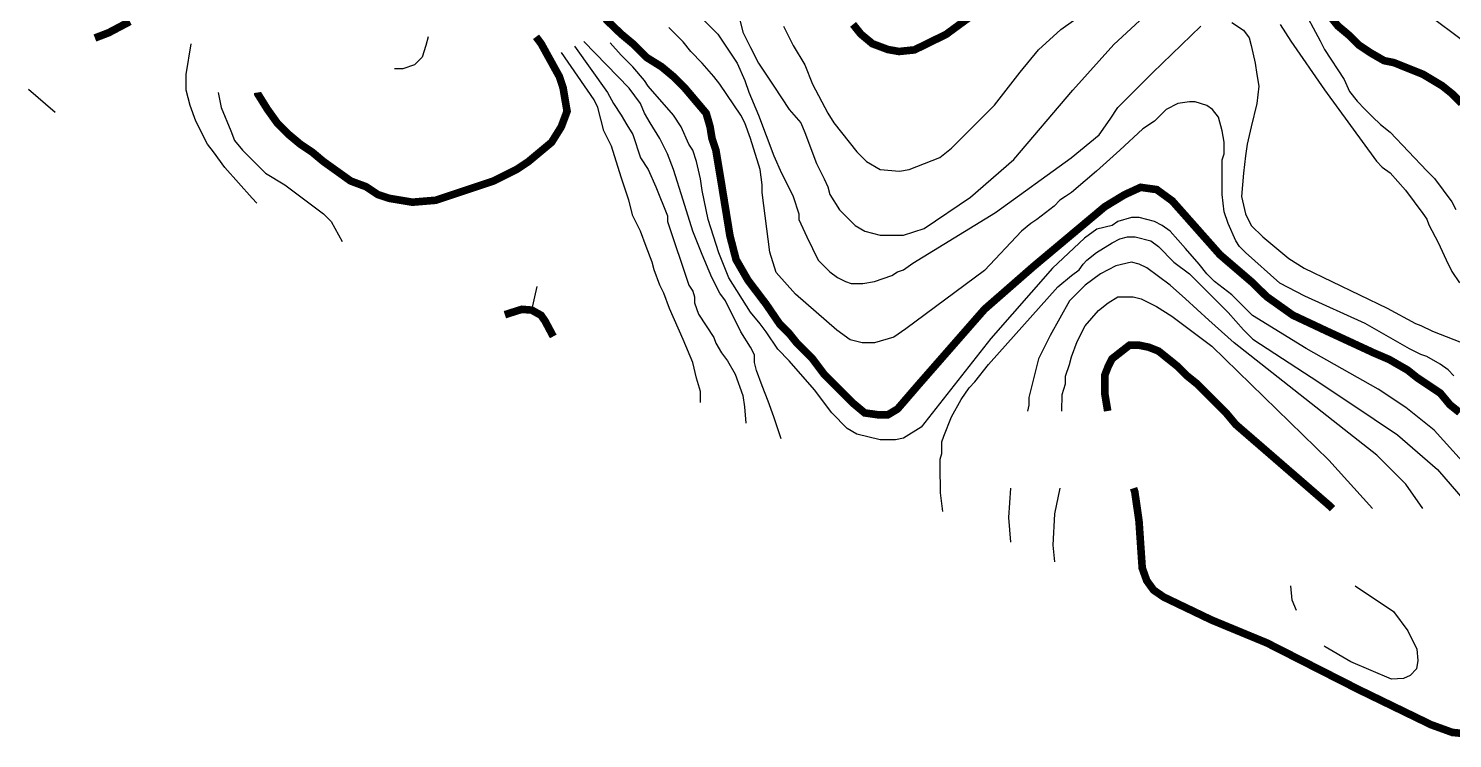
# Model space of a CAD drawing. Extents: x 35515948 to 35520624, y 3302916 to 3308279.
# Drawn here: x 35517709.4 to 35518177.3, y 3303145.5 to 3303378.8 of the extents above; entities that cross this region are included whole.
import ezdxf

# ---------------------------------------------------------------- set-up
doc = ezdxf.new("R2010")
doc.units = 0
doc.header["$LTSCALE"] = 10000
doc.header["$MEASUREMENT"] = 0
doc.layers.get('0').update_dxf_attribs({"linetype": 'CONTINUOUS'})
for name, color, linetype in [('8111', 34, 'CONTINUOUS'), ('8112', 34, 'CONTINUOUS'), ('8130', 34, 'CONTINUOUS')]:
    doc.layers.add(name, color=color, linetype=linetype)

# ---------------------------------------------------------------- blocks, each defined once
blk = doc.blocks.new('1002')
blk.add_lwpolyline([(0, 0), (0.8, 0)])

msp = doc.modelspace()

# ---------------------------------------------------------------- linework, layer by layer
at = {"layer": '8111', "linetype": 'Continuous', "ltscale": 0.005, "flags": 128}
for points, elevation in [([(35517916.88, 3303396.01), (35517935.94, 3303376.96), (35517942.28, 3303367.44), (35517944.83, 3303361.72), (35517946.09, 3303357.91), (35517949.27, 3303350.29), (35517954.35, 3303336.96), (35517956.89, 3303331.24), (35517958.8, 3303327.43), (35517960.7, 3303323.62), (35517962.6, 3303317.91), (35517962.6, 3303316), (35517965.15, 3303310.29), (35517967.05, 3303306.48), (35517968.95, 3303302.67), (35517972.77, 3303298.86), (35517975.3, 3303296.95), (35517977.84, 3303295.68), (35517979.75, 3303295.05), (35517983.56, 3303295.05), (35517987.37, 3303295.68), (35517993.09, 3303297.59), (35517994.99, 3303298.86), (35517996.9, 3303299.49), (35518000.05, 3303301.64), (35518027.16, 3303318.34), (35518052.07, 3303336.29), (35518061.21, 3303343.85), (35518064.84, 3303349.02), (35518067.38, 3303352.83), (35518078.81, 3303364.26), (35518094.69, 3303379.5)], 465), ([(35518177.76, 3303264.7), (35518175.86, 3303266.61), (35518173.32, 3303268.51), (35518168.87, 3303271.05), (35518166.97, 3303271.69), (35518163.16, 3303273.59), (35518148.68, 3303281.82), (35518128.8, 3303290.8), (35518120.64, 3303295.14), (35518109.29, 3303305.21), (35518107.38, 3303307.11), (35518106.12, 3303309.02), (35518103.58, 3303314.73), (35518102.3, 3303318.54), (35518101.67, 3303324.26), (35518101.67, 3303335.69), (35518102.3, 3303337.59), (35518102.3, 3303341.4), (35518101.67, 3303345.21), (35518100.4, 3303349.66), (35518098.49, 3303352.2), (35518096.59, 3303353.47), (35518092.78, 3303354.74), (35518090.88, 3303354.74), (35518087.06, 3303354.1), (35518083.26, 3303352.2), (35518079.45, 3303348.39), (35518075.63, 3303345.85), (35518068.02, 3303338.86), (35518060.4, 3303331.88), (35518056.59, 3303328.7), (35518052.14, 3303324.89), (35518050.23, 3303323.62), (35518048.33, 3303322.35), (35518046.42, 3303320.45), (35518040.71, 3303316), (35518038.8, 3303314.73), (35518035.74, 3303312.15), (35518023.62, 3303299.33), (35517997.72, 3303280.11), (35517993.82, 3303277.33), (35517987.42, 3303275.52), (35517983.35, 3303275.52), (35517979.45, 3303276.47), (35517975.03, 3303279.67), (35517961.52, 3303291.54), (35517955.11, 3303298.64), (35517953.04, 3303305.31), (35517950.54, 3303324.89), (35517950.54, 3303327.43), (35517949.91, 3303332.51), (35517946.73, 3303342.67), (35517944.83, 3303347.75), (35517943.55, 3303350.29), (35517936.57, 3303360.45), (35517934.66, 3303362.99), (35517930.85, 3303367.44), (35517927.05, 3303371.25), (35517924.51, 3303374.42), (35517919.87, 3303379.09)], 470), ([(35518104.84, 3303380.77), (35518108.66, 3303378.23), (35518110.56, 3303375.69), (35518111.2, 3303373.15), (35518112.47, 3303367.44), (35518113.1, 3303363.63), (35518113.73, 3303359.82), (35518113.1, 3303354.1), (35518111.2, 3303346.48), (35518109.92, 3303340.77), (35518109.29, 3303336.96), (35518108.66, 3303331.24), (35518108.02, 3303323.62), (35518109.29, 3303317.91), (35518111.2, 3303314.1), (35518115.01, 3303310.29), (35518123.6, 3303303.26), (35518128.64, 3303300.04), (35518155.83, 3303286.88), (35518165.14, 3303281.82), (35518166.97, 3303281.21), (35518170.78, 3303279.31), (35518182.21, 3303274.86)], 465), ([(35517784.5, 3303321.37), (35517782.9, 3303322.99), (35517778.45, 3303328.07), (35517774.01, 3303333.15), (35517770.2, 3303338.23), (35517768.3, 3303340.77), (35517764.48, 3303348.39), (35517762.58, 3303353.47), (35517761.31, 3303358.55), (35517761.31, 3303363.63), (35517762.94, 3303373.79)], 490), ([(35517840.77, 3303376.05), (35517840.05, 3303373.15), (35517838.78, 3303369.34), (35517836.24, 3303366.8), (35517832.43, 3303365.53), (35517829.67, 3303365.53)], 505), ([(35517888.87, 3303372.94), (35517899.69, 3303357.79), (35517901.65, 3303354.1), (35517904.19, 3303350.29), (35517906.09, 3303347.12), (35517907.99, 3303343.94), (35517910.53, 3303336.32), (35517913.08, 3303332.51), (35517915.62, 3303326.8), (35517919.42, 3303317.27), (35517919.42, 3303315.37), (35517926.41, 3303294.41), (35517927.68, 3303292.51), (35517928.31, 3303290.6), (35517928.31, 3303288.7), (35517929.59, 3303284.89), (35517934.66, 3303277.27), (35517935.3, 3303275.36), (35517937.2, 3303272.19), (35517939.11, 3303269.65), (35517941.65, 3303265.2), (35517944.19, 3303258.22), (35517944.73, 3303254.48), (35517945.17, 3303249.17)], 490), ([(35517956.78, 3303243.95), (35517954.35, 3303251.23), (35517952.45, 3303256.31), (35517950.54, 3303261.39), (35517948.63, 3303266.47), (35517948, 3303269.01), (35517948, 3303271.55), (35517946.73, 3303274.09), (35517943.55, 3303279.17), (35517938.48, 3303289.33), (35517936.57, 3303291.87), (35517934.03, 3303296.95), (35517930.85, 3303304.57), (35517927.68, 3303312.19), (35517924.51, 3303322.35), (35517921.33, 3303332.51), (35517919.42, 3303337.59), (35517916.88, 3303342.67), (35517913.71, 3303347.75), (35517911.8, 3303350.93), (35517910.53, 3303354.1), (35517906.79, 3303359.17), (35517891.9, 3303374.5)], 485), ([(35518203.02, 3303211.71), (35518171.35, 3303246.83), (35518162.05, 3303254.25), (35518152.87, 3303260.35), (35518129.23, 3303273.71), (35518111.63, 3303284.45), (35518104.84, 3303291.24), (35518099.13, 3303295.68), (35518096.59, 3303298.22), (35518094.05, 3303301.4), (35518089.6, 3303306.48), (35518084.52, 3303312.19), (35518081.98, 3303314.1), (35518079.45, 3303315.37), (35518074.37, 3303316.64), (35518071.83, 3303316.64), (35518067.38, 3303315.37), (35518065.48, 3303314.1), (35518060.51, 3303312.84), (35518056.44, 3303309.9), (35518045.87, 3303300.02), (35518025.69, 3303276.9), (35518002.74, 3303247.8), (35517996.9, 3303244.25), (35517994.35, 3303243.61), (35517989.27, 3303243.61), (35517981.66, 3303245.52), (35517978.48, 3303247.42), (35517973.4, 3303252.5), (35517967.69, 3303260.12), (35517959.43, 3303269.65), (35517955.62, 3303273.46), (35517951.81, 3303279.17), (35517949.91, 3303281.71), (35517946.63, 3303285.56), (35517939.53, 3303296.82), (35517936.32, 3303305.05), (35517932.76, 3303316), (35517930.85, 3303325.53), (35517930.22, 3303329.34), (35517928.95, 3303335.05), (35517927.68, 3303338.86), (35517926.41, 3303340.77), (35517923.87, 3303346.48), (35517921.33, 3303350.29), (35517913.08, 3303359.82), (35517911.8, 3303361.72), (35517907.99, 3303366.17), (35517904.19, 3303369.98), (35517900.56, 3303374.07)], 480), ([(35517930.22, 3303255.89), (35517930.22, 3303259.49), (35517928.95, 3303263.93), (35517927.68, 3303269.01), (35517924.51, 3303276.63), (35517920.06, 3303286.79), (35517918.16, 3303291.87), (35517916.88, 3303294.41), (35517914.98, 3303299.49), (35517914.34, 3303302.03), (35517912.44, 3303307.11), (35517910.53, 3303312.19), (35517907.99, 3303317.27), (35517906.73, 3303322.35), (35517904.19, 3303329.97), (35517901.01, 3303340.13), (35517898.47, 3303345.21), (35517896.56, 3303352.83), (35517895.3, 3303355.37), (35517884.53, 3303370.86)], 495), ([(35517718.22, 3303351.16), (35517709.45, 3303358.77)], 490), ([(35517771.82, 3303357.76), (35517772.74, 3303352.83), (35517775.91, 3303345.21), (35517777.19, 3303342.04), (35517779.73, 3303338.86), (35517787.34, 3303331.24), (35517793.7, 3303327.43), (35517806.4, 3303317.91), (35517808.94, 3303315.37), (35517812.47, 3303308.8), (35517812.47, 3303308.8)], 495), ([(35518009.9, 3303220.08), (35518009.15, 3303226.24), (35518008.98, 3303235.16), (35518008.96, 3303237.26), (35518009.59, 3303239.17), (35518009.59, 3303242.98), (35518010.23, 3303244.88), (35518012.77, 3303251.23), (35518015.95, 3303256.95), (35518018.48, 3303260.76), (35518020.39, 3303262.66), (35518024.84, 3303268.38), (35518047.69, 3303293.88), (35518052.14, 3303297.59), (35518054.68, 3303299.49), (35518055.95, 3303301.4), (35518057.22, 3303302.67), (35518060.4, 3303305.21), (35518065.48, 3303308.38), (35518068.02, 3303309.65), (35518070.55, 3303310.29), (35518073.09, 3303310.29), (35518078.17, 3303309.02), (35518080.72, 3303307.11), (35518085.8, 3303302.03), (35518090.88, 3303298.22), (35518098.49, 3303290.6), (35518103.58, 3303285.52), (35518108.66, 3303279.81), (35518111.74, 3303276.72), (35518133.42, 3303262.63), (35518151.64, 3303250.43), (35518159.21, 3303245.34), (35518172.38, 3303233.94), (35518186.2, 3303217.88)], 485), ([(35518167.64, 3303221.04), (35518162.01, 3303229.09), (35518152.45, 3303238.58), (35518143.3, 3303245.81), (35518105.62, 3303275.47), (35518097.23, 3303282.98), (35518089.6, 3303289.97), (35518084.52, 3303294.41), (35518076.91, 3303300.13), (35518074.37, 3303301.4), (35518071.83, 3303302.03), (35518066.74, 3303300.76), (35518061.66, 3303298.22), (35518056.59, 3303294.41), (35518051.51, 3303289.33), (35518045.16, 3303277.9), (35518041.34, 3303270.28), (35518038.17, 3303257.58), (35518038.17, 3303255.04), (35518037.69, 3303253.12)], 490), ([(35518048.96, 3303253.12), (35518049.08, 3303258.54), (35518050.23, 3303262.03), (35518050.23, 3303264.57), (35518051.51, 3303268.38), (35518052.14, 3303270.92), (35518054.05, 3303276), (35518056.59, 3303281.08), (35518061.03, 3303286.16), (35518064.2, 3303288.7), (35518067.38, 3303290.6), (35518072.46, 3303290.6), (35518075, 3303289.97), (35518080.08, 3303287.43), (35518085.16, 3303284.25), (35518098.21, 3303274.46), (35518136.73, 3303236.92), (35518151, 3303221.04)], 495), ([(35518032.06, 3303227.76), (35518031.46, 3303218.16), (35518032.15, 3303210.08)], 490), ([(35518046.64, 3303203.57), (35518046.17, 3303209), (35518046.63, 3303219.36), (35518048.44, 3303227.75)], 495), ([(35518126.08, 3303187.64), (35518124.65, 3303190.98), (35518124.19, 3303195.65), (35518124.19, 3303195.67)], 505), ([(35518145.34, 3303195.67), (35518145.39, 3303195.65), (35518158, 3303187.24), (35518162.67, 3303180.89), (35518165.66, 3303174.92), (35518165.94, 3303171.18), (35518165.47, 3303168.47), (35518163.41, 3303166.23), (35518161.27, 3303165.29), (35518157.25, 3303165.02), (35518143.89, 3303170.71), (35518135.49, 3303175.66), (35518135.21, 3303175.94)], 505)]:
    msp.add_lwpolyline(points, dxfattribs=dict(at, elevation=elevation))
at = {"layer": '8111', "linetype": 'Continuous', "ltscale": 0.005}
for points, elevation in [([(35517942.28, 3303385.22), (35517944.19, 3303377.6), (35517946.73, 3303372.52), (35517949.27, 3303367.44), (35517954.35, 3303359.82), (35517959.43, 3303352.2), (35517963.24, 3303347.75), (35517964.51, 3303344.58), (35517968.32, 3303334.42), (35517970.86, 3303329.34), (35517972.13, 3303326.8), (35517972.77, 3303324.26), (35517975.94, 3303319.18), (35517981.02, 3303314.1), (35517984.2, 3303312.19), (35517989.27, 3303310.92), (35517996.9, 3303310.92), (35518003.7, 3303313.1), (35518019.02, 3303323.41), (35518033.23, 3303335.79), (35518052.54, 3303358.48), (35518066.05, 3303373.55), (35518078.81, 3303385.22)], 460), ([(35518127.66, 3303386.29), (35518133.85, 3303374.77), (35518135.3, 3303371.9), (35518141.74, 3303362), (35518143.47, 3303358.05), (35518146.01, 3303354.87), (35518148.55, 3303352.33), (35518151.09, 3303349.79), (35518153.63, 3303347.25), (35518156.81, 3303344.71), (35518168.87, 3303332.01), (35518171.41, 3303329.47), (35518177.13, 3303321.85), (35518178.4, 3303319.31)], 455), ([(35518167.6, 3303384.72), (35518182.84, 3303373.29)], 445), ([(35517957.52, 3303379.5), (35517960.7, 3303373.15), (35517964.51, 3303366.8), (35517967.05, 3303360.45), (35517972.13, 3303350.93), (35517974.03, 3303347.75), (35517979.12, 3303341.4), (35517981.66, 3303338.23), (35517984.83, 3303335.05), (35517989.27, 3303332.51), (35517995.62, 3303331.88), (35517998.8, 3303332.51), (35518008.89, 3303336.4), (35518012.7, 3303339.51), (35518026.82, 3303353.63), (35518035.31, 3303364.45), (35518041.28, 3303371.73), (35518048.64, 3303378.4), (35518052.77, 3303381.41)], 455), ([(35518120.69, 3303380.09), (35518124.17, 3303374.6), (35518135.25, 3303358.64), (35518152.36, 3303335.19), (35518154.27, 3303333.28), (35518156.81, 3303331.38), (35518161.89, 3303325.66), (35518167.6, 3303318.04), (35518168.87, 3303316.14), (35518169.51, 3303314.23), (35518172.68, 3303308.52), (35518175.22, 3303302.8), (35518177.13, 3303298.99), (35518179.67, 3303295.18)], 460)]:
    msp.add_lwpolyline(points, dxfattribs=dict(at, elevation=elevation))
at = {"layer": '8112', "linetype": 'Continuous', "ltscale": 0.005, "const_width": 2.5, "elevation": 450}
for points in [[(35518180.3, 3303354.24), (35518177.13, 3303357.41), (35518173.95, 3303359.95), (35518167.6, 3303363.76), (35518158.08, 3303367.57), (35518154.9, 3303368.21), (35518150.46, 3303370.75), (35518146.65, 3303373.29), (35518143.47, 3303376.46), (35518139.66, 3303379.64), (35518134.58, 3303385.99)], [(35518020.48, 3303383.84), (35518010.95, 3303376.85), (35518000.56, 3303371.76), (35517995.47, 3303371.23), (35517991.81, 3303371.88), (35517986.73, 3303373.79), (35517982.92, 3303376.96), (35517980.38, 3303380.14)]]:
    msp.add_lwpolyline(points, dxfattribs=at)
at = {"layer": '8112', "linetype": 'Continuous', "ltscale": 0.005, "const_width": 2.5, "flags": 128}
for points, elevation in [([(35517731.27, 3303375.66), (35517735.77, 3303377.38), (35517742.77, 3303381.08)], 475), ([(35517899.01, 3303381.93), (35517904.19, 3303376.96), (35517907.99, 3303373.79), (35517912.44, 3303369.34), (35517917.52, 3303366.17), (35517921.33, 3303362.99), (35517925.14, 3303359.18), (35517932.12, 3303350.93), (35517933.4, 3303346.48), (35517934.03, 3303342.67), (35517935.3, 3303338.86), (35517937.2, 3303327.43), (35517939.92, 3303310.7), (35517941.94, 3303302.86), (35517945.86, 3303296.07), (35517951.8, 3303288.23), (35517956.26, 3303281.71), (35517959.43, 3303278.54), (35517961.97, 3303275.36), (35517967.05, 3303270.28), (35517970.86, 3303265.2), (35517980.38, 3303255.68), (35517984.2, 3303252.5), (35517988.64, 3303251.87), (35517991.81, 3303251.87), (35517994.99, 3303253.77), (35518001.94, 3303261.83), (35518023.56, 3303286.53), (35518039.56, 3303300.52), (35518063.1, 3303320.24), (35518069.56, 3303324.16), (35518074.86, 3303326.6), (35518080.16, 3303325.86), (35518085.25, 3303322.15), (35518100.94, 3303304.45), (35518111.33, 3303295.54), (35518116.3, 3303290.69), (35518124.87, 3303284.61), (35518135.25, 3303279.73), (35518151.64, 3303272.14), (35518156.52, 3303270.05), (35518162.52, 3303266.61), (35518165.7, 3303264.07), (35518169.51, 3303261.53), (35518173.32, 3303258.99), (35518176.49, 3303255.18), (35518179.67, 3303252.64)], 475), ([(35517784.73, 3303357.76), (35517784.8, 3303357.28), (35517787.98, 3303352.2), (35517791.16, 3303347.75), (35517794.97, 3303343.94), (35517798.77, 3303340.77), (35517802.59, 3303338.23), (35517806.4, 3303335.05), (35517810.84, 3303331.88), (35517815.28, 3303328.7), (35517820.37, 3303326.8), (35517824.17, 3303324.26), (35517827.98, 3303322.99), (35517835.6, 3303321.72), (35517843.23, 3303322.35), (35517862.27, 3303328.7), (35517869.9, 3303332.51), (35517873.7, 3303335.05), (35517881.33, 3303341.4), (35517884.5, 3303346.48), (35517886.41, 3303351.56), (35517885.13, 3303359.18), (35517883.87, 3303362.99), (35517877.91, 3303373.77), (35517876.21, 3303376.05)], 500), ([(35517865.97, 3303284.76), (35517871.55, 3303286.53), (35517871.55, 3303286.53), (35517874.79, 3303286.27), (35517877.86, 3303284.57), (35517879.19, 3303282.64), (35517881.87, 3303277.62)], 500), ([(35518064.04, 3303253.12), (35518063.1, 3303258.76), (35518063.1, 3303264.91), (35518064.2, 3303267.74), (35518065.48, 3303270.28), (35518071.19, 3303274.73), (35518074.37, 3303274.73), (35518077.54, 3303274.09), (35518080.72, 3303272.82), (35518087.06, 3303267.74), (35518090.24, 3303264.57), (35518093.41, 3303262.03), (35518102.94, 3303252.5), (35518106.12, 3303248.69), (35518136.64, 3303222.26), (35518137.9, 3303221.04)], 500), ([(35518182.41, 3303170.03), (35518185.56, 3303165.5), (35518188.09, 3303160.26), (35518188.53, 3303155.81), (35518188.09, 3303152.42), (35518186.7, 3303149.19), (35518184.43, 3303146.83), (35518177.28, 3303147.53), (35518170.3, 3303150.06), (35518146.58, 3303161.57), (35518116.37, 3303176.93), (35518098.18, 3303184.46), (35518082.49, 3303191.98), (35518079.1, 3303194.31), (35518076.88, 3303197.39), (35518075.39, 3303201.52), (35518074.33, 3303217), (35518072.95, 3303226.54), (35518072.54, 3303227.75)], 500)]:
    msp.add_lwpolyline(points, dxfattribs=dict(at, elevation=elevation))

# ---------------------------------------------------------------- block references
at = {"layer": '8130', "linetype": 'Continuous', "ltscale": 0.005, "xscale": 10, "yscale": 10, "zscale": 10, "rotation": 76.99816192494482}
msp.add_blockref('1002', (35517874.79, 3303286.27, 500), dxfattribs=at)

doc.saveas('drawing.dxf')
